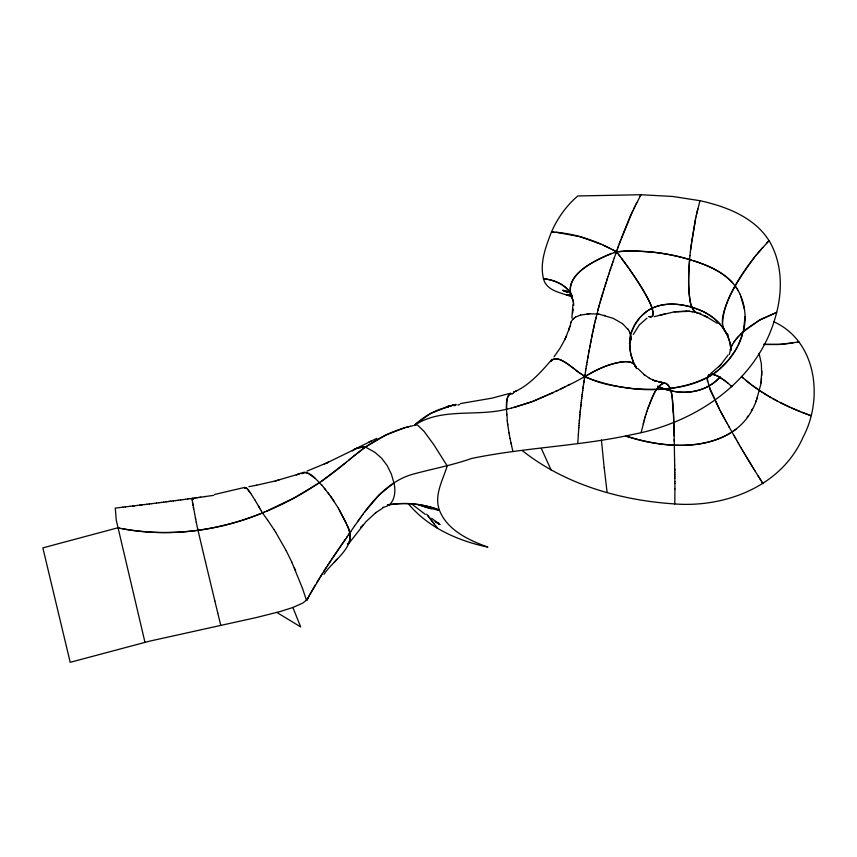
<?xml version="1.0" encoding="UTF-8"?>
<svg xmlns="http://www.w3.org/2000/svg" width="857" height="857" viewBox="0 0 857 857"><rect width="100%" height="100%" fill="white"/><g stroke="black" fill="none" stroke-linecap="round" stroke-linejoin="round"><path stroke-width="1.29" d="M674.92 488.983L674.791 503.948C725.622 507.762 781.734 486.24 803.148 437.016C823.577 398.644 816.753 340.861 773.389 321.568M507.226 420.948C507.601 414.542 502.77 393.384 512.925 393.545M408.039 503.348C427.761 527.451 457.959 540.906 487.901 547.109C468.8 540.221 447.215 530.269 439.373 510.076C433.888 494.821 442.973 480.113 447.193 465.865L433.824 444.708L424.215 431.553L417.905 425.351L415.452 424.579L414.242 425.5C441.259 407.257 476.267 416.93 506.476 409.239C506.98 404.525 505.684 392.324 512.957 393.588M631.298 338.943L631.277 337.358M571.876 318.076L572.937 304.428M756.72 399.233L760.727 384.579L761.862 371.135M761.766 375.634L761.348 363.625L759.056 353.32M577.779 443.465L578.346 434.435M578.346 434.467L578.829 427.739M729.328 354.37L731.192 346.881M572.904 310.041L572.979 308.97L572.68 312.934M578.818 427.825L579 425.533M689.971 255.654C688.674 270.201 687.785 284.942 689.874 299.457C690.528 305.371 693.281 314.144 700.758 313.469M578.989 425.64L579.182 423.337M572.937 299.961C561.164 276.907 592.026 261.589 609.295 254.368C622.889 248.905 638.144 251.412 652.434 252.129C665.021 253.458 677.48 255.954 689.606 259.564C688.599 272.976 687.914 286.559 689.939 299.896C690.667 305.649 693.345 313.908 700.523 313.48M579.171 423.465L579.546 418.977M579.353 421.301L579.75 416.823M579.728 417.016L579.943 414.681M579.921 414.906L580.36 410.46M580.125 412.806L580.575 408.371M689.96 255.718L690.367 251.744M631.298 338.933L629.37 343.732M580.543 408.65L581.014 404.258M761.38 380.122L761.541 378.633M580.757 406.604L581.25 402.222M690.356 251.851L691.31 243.924M581.217 402.544L581.485 400.208M690.571 249.912L695.445 219.349M581.442 400.54L581.721 398.205M581.689 398.537L581.967 396.223M581.924 396.555L582.224 394.241M582.182 394.574L582.481 392.281M582.439 392.602L582.739 390.331M630.431 335.119L629.809 343.603L630.463 352.023M582.696 390.642L583.274 386.453M582.964 388.671L583.542 384.525M691.545 242.167L695.82 217.549M583.51 384.75L584.11 380.679M583.799 382.779L585.663 370.642M760.973 383.1L761.198 381.611M584.399 378.762L584.999 374.83M585.652 370.738L586.006 368.542M585.984 368.681L586.713 364.311M586.327 366.603L587.077 362.179M551.051 361.461C557.029 351.948 574.972 370.62 581.11 373.898C596.268 383.99 615.583 386.389 633.43 388.65C663.414 390.631 697.523 389.11 721.005 367.857M587.024 362.436L587.441 360.047M587.388 360.358L588.191 355.794M587.752 358.269L588.577 353.684M588.502 354.102L589.348 349.485M588.877 352.023L590.13 345.35M309.431 595.219L307.513 599.354L302.66 603.124L293.03 607.42L280.346 611.491L256.425 617.522L149.718 641.122L70.199 662.311L42.85 547.88L117.613 527.848C165.337 537.446 215.568 532.058 260.528 513.622M589.648 347.899L590.912 341.3M570.623 323.314L570.387 325.896M590.419 343.828L591.309 339.318M591.212 339.822L592.487 333.502M591.609 337.84L592.883 331.605M592.798 332.013L594.458 324.257M593.205 330.106L594.854 322.468M695.798 217.667L696.205 215.771M743.651 330.288C746.222 319.136 745.311 307.202 741.059 296.586M551.072 361.193C557.725 352.473 574.736 370.449 581.175 373.952M594.812 322.661L599.289 305.028M696.184 215.878L699.965 200.688C726.715 206.601 755.649 217.646 770.154 242.488C782.752 265.177 782.591 292.976 775.328 317.358C757.309 381.408 696.045 422.469 633.152 434.381C579.91 446.208 524.902 447.375 471.607 458.463C452.196 465.319 431.939 468.961 412.142 474.403C391.263 480.563 375.548 496.803 363.154 513.986M595.219 320.85L596.033 317.272M696.57 214.1L697.802 208.894M641.132 432.474L645.46 415.945M737.963 337.005L743.287 331.766L745.076 316.801M643.2 423.958L643.639 422.319M597.779 310.395L599.814 303.228M644.089 420.691L644.539 419.084M599.739 303.464L603.114 292.108M600.254 301.696L604.292 288.273M644.967 417.595L645.932 414.413M570.623 323.335L570.869 322.5M569.744 326.731L568.705 330.17L569.98 325.971M603.553 290.684L604.903 286.334M604.742 286.838L606.145 282.392M645.899 414.52L646.414 412.903M605.353 284.878L607.431 278.386M742.441 334.819C738.327 348.038 730.153 359.844 719.784 368.938M606.627 280.882L608.084 276.372M646.371 413.02L646.896 411.414M607.934 276.811L608.749 274.336M608.609 274.743L609.413 272.29M730.153 349.635L730.796 347.813M609.295 272.665L610.784 268.187M609.98 270.587L612.177 264.074M646.853 411.542L647.378 409.957M611.384 266.388L612.873 262.017M612.809 262.188L613.58 259.96M647.335 410.085L648.867 405.747M613.537 260.089L614.287 257.903M614.255 258L617.147 249.762M568.919 329.463L564.87 339.64L566.595 335.794M615.722 253.801L616.44 251.765C596.472 240.763 574.372 233.125 551.49 231.926C545.47 247.405 538.635 265.295 544.463 281.749C549.691 291.916 562.342 292.773 571.78 296.876M647.828 408.66C651.813 399.651 654.33 387.289 663.993 382.715C675.187 386.807 671.331 404.311 673.441 413.856M617.126 249.837L618.572 245.777M617.811 247.898L620.747 239.842M619.215 244.009L632.852 210.543M757.245 397.798C740.234 453.16 670.26 451.393 625.76 435.977M621.357 238.182L630.42 215.825L640.918 194.732L672.756 196.467L699.965 200.688M630.945 333.062L634.866 324.782L639.515 318.129M649.327 404.547L652.948 396.009M755.574 402.147L756.153 400.701M570.869 322.511L571.201 321.707M348.563 543.627C353.877 531.897 343.046 518.581 338.29 507.987M731.182 346.924L733.56 342.575M633.591 208.979L635.198 205.68M738.241 345.242L743.287 331.745L742.494 332.473M633.323 334.423L639.343 324.857L646.992 318.151M565.127 339.061L560.092 348.199L554.04 356.78M636.033 204.009L636.837 202.423M653.516 394.841L654.577 392.817M731.589 346.035L732.51 344.31M323.989 574.351C333.716 559.15 359.672 545.459 346.689 524.741M571.191 321.718L572.647 319.49M302.51 588.438L306.517 600.436L322.436 573.462M306.517 600.436L307.727 598.197M640.093 196.242L640.918 194.732L577.843 195.953C566.37 205.648 557.511 218.224 551.49 231.926L553.815 232.086M737.491 346.689L735.884 349.549M756.785 254.368C745.665 267.995 736.013 282.885 728.664 298.879C724.24 309.559 717.77 324.449 727.314 334.219M754.524 257.164C740.223 277.015 723.629 298.622 722.494 323.978M751.439 410.567L752.2 409.196M310.159 593.794L315.43 584.774M728.129 354.969L720.662 364.878L710.999 373.277M655.08 391.906L655.616 390.974M316.726 582.61L326.742 566.798M735.038 350.963L729.232 359.137L722.269 366.678M656.151 390.085C675.198 364.257 673.184 419.084 673.945 427.525M301.964 473.707C309.313 469.197 316.994 480.981 322.05 485.351M323.582 571.673L331.048 560.296M327.77 565.234L338.943 548.684M331.98 558.903L337.562 550.697M733.549 342.618L737.277 337.744M349.645 542.427L366.1 521.559L376.019 512.475L375.377 512.947L383.036 507.88M338.054 549.969L340.304 546.691M348.349 535.047L350.759 531.533M339.415 547.987L341.664 544.72M346.967 537.05L354.466 526.166M340.754 546.038L347.149 536.793M342.082 544.12L345.917 538.571M354.444 526.198L360.69 517.349M747.154 417.263L748.075 415.945M358.172 520.874L361.965 515.603M734.117 341.782L735.306 340.154M361.9 515.689L363.239 513.868M349.527 542.674L347.364 543.991M364.418 512.293L379.308 494.789L393.909 482.866L391.381 474.157L387.203 465.64L381.579 458.163L374.884 452.303L365.489 447.075L358.237 447.622L327.149 462.748L306.977 471.125M755.585 255.836L769.04 240.603L766.458 243.324M735.938 339.351L738.691 336.201M757.899 253.019L762.698 247.448M551.962 359.308C541.303 371.938 528.148 386.325 513.782 392.045M334.284 562.278L336.94 559.225M361.483 526.659L360.636 527.612L363.325 524.559M640.029 317.561C653.655 301.043 678.208 301.889 696.58 308.863M640.897 316.554C631.448 326.131 627.656 340.004 630.634 353.095M302.253 473.289L304.653 472.196L307.577 473.075M250.758 493.514C249.419 492.293 246.366 485.608 244.652 488.244C246.013 485.565 248.916 491.447 250.062 492.496M720.094 376.909C704.85 394.413 677.833 396.02 657.833 386.357M719.998 377.016C709.103 389.432 691.578 394.177 675.573 391.638M572.647 319.511L575.593 317.047M719.58 366.014L721.498 364.021M718.787 366.807L720.662 364.878M641.572 315.879L647.838 310.588M740.159 334.723L741.701 333.202M414.242 425.5C423.669 416.534 435.324 409.603 448.157 407.032M352.345 450.868L355.473 448.65M573.279 318.847L573.986 318.215M743.287 331.766L759.023 320.389L776.656 312.409L761.166 319.211L748.365 327.524M416.148 423.744L430.728 413.428L445.351 407.664M744.101 331.048L744.926 330.331M745.761 329.624L747.486 328.22M345.789 462.651L351.563 457.906M346.271 462.255L321.504 481.313M348.938 460.048L350.256 458.966M343.539 464.505L344.91 463.369M351.145 458.238L355.409 454.778M343.036 464.912C282.574 514.918 200.966 543.381 122.53 528.748M352.463 457.156L356.683 453.76M718.455 370.074L712.767 374.359L708.675 374.873L707.186 378.944L710.421 390.556L720.126 410.535M736.099 429.186C704.743 452.078 661.583 447.054 626.596 436.256M356.383 453.996L362.972 448.907M357.68 452.967L364.225 447.986M364.182 448.018C377.991 438.002 393.609 430.289 410.246 426.336M319.672 482.577L294.497 497.767L266.259 511.275M353.812 449.657L376.812 438.356M567.645 385.521C582.985 378.698 596.601 368.049 613.066 363.807C620.489 361.858 633.998 358.365 636.612 368.681M582.899 375.355L584.688 376.855C594.758 370.363 605.856 365.275 617.586 362.693C623.746 361.461 633.452 359.951 636.28 367.342M711.267 375.345C672.756 396.223 624.453 392.12 584.688 376.855M648.663 310.073C662.707 301.546 680.49 303.303 695.423 308.445M575.593 317.069L580.703 315.001M569.98 384.343L560.446 389.132M565.117 386.796L555.647 391.467M368.789 442.116L370.995 441.044M557.821 390.406L533.504 401.162L511.49 408.136M553.236 392.613L531.351 401.976L513.986 407.514M355.462 448.672L363.357 446.99M513.482 392.185L516.707 390.749M324.171 464.076L328.488 462.159L327.149 462.748M261.364 511.051L262.381 512.872L264.395 512.058M611.769 253.415C594.329 260.914 560.135 275.804 573.001 300.186M300.432 473.396L296.318 474.821L303.539 472.336M614.115 252.558L616.44 251.765L620.232 256.575M510.536 393.202L491.982 398.151L460.37 403.572M297.272 474.489L275.236 480.97L279.136 479.92M404.579 427.825L386.089 434.938L365.489 447.075L364.418 447.011M445.522 407.204L456.106 404.44L447.558 406.582L453.889 404.965M447.89 406.518L449.893 405.95L447.558 406.582M405.907 427.45L408.789 426.69M654.105 316.672L674.255 311.841L689.649 311.337L686.307 311.07M659.804 315.226L665.386 313.758M275.633 480.873L256.382 485.266M580.692 315.022L589.723 313.791M214.636 494.457L244.973 487.354M347.546 543.981L348.081 543.852M511.425 408.146L506.476 409.239M410.192 426.347L412.935 425.747M454.06 405.747L455.763 405.372M446.668 407.354L448.007 407.075M797.492 342.211L799.013 341.911L781.402 344.343L763.673 344.439M256.682 485.201L248.916 486.658M570.591 294.262L566.691 295.012L571.041 294.197M457.809 404.965L459.631 404.622M382.683 507.312C394.413 506.251 396.384 492.1 393.909 482.866M387.343 505.073C404.708 501.913 422.919 503.712 439.373 510.076L429.389 508.287L417.927 504.473M387.707 505.009C404.386 502.031 421.826 503.648 437.734 509.454M792.993 343.004L778.488 344.525L763.533 344.428M674.255 311.841L686.586 311.08M204.727 496.621L213.918 495.325M200.024 497.285L205.659 496.492M198.492 497.499L200.731 497.189M196.981 497.713L199.092 497.414M195.503 497.917L197.464 497.649M194.036 498.121L195.835 497.874M194.218 498.099L190.168 498.656M187.737 498.988L190.211 498.645M185.316 499.32L187.822 498.978M182.895 499.642L185.433 499.299M180.473 499.963L183.034 499.62M178.063 500.284L180.623 499.942M175.653 500.606L178.224 500.263M173.253 500.917L175.814 500.584M173.403 500.895L168.454 501.538M170.982 501.216L166.054 501.848M163.666 502.159L166.151 501.838M161.266 502.459L163.73 502.148M158.888 502.77L161.309 502.459M156.467 503.07L158.877 502.77M151.625 503.68L156.488 503.07M149.214 503.98L151.7 503.67M146.793 504.28L149.311 503.97M144.383 504.58L146.922 504.259M139.745 505.148L144.533 504.559M137.152 505.459L141.973 504.869M137.345 505.437L129.964 506.337M132.556 506.026L134.956 505.726M125.186 506.905L130.157 506.316M122.808 507.194L125.347 506.894M122.937 507.183L115.277 508.126L116.263 520.167L144.962 642.279M586.981 313.994L588.331 313.887M618.818 251.583C643.232 249.794 667.924 252.911 691.299 260.078M589.712 313.812L598.229 314.048M674.791 503.948C620.629 500.392 565.234 484.666 522.159 450.536M556.064 232.29L579.943 236.628L601.389 244.341M439.373 510.076L435.335 509.519M562.503 290.362L568.994 291.905M543.252 278.675C554.94 279.96 567.484 285.102 572.347 296.629M661.915 382.479L658.819 382.04L662.45 382.565L652.895 380.112L656.291 381.397L649.295 378.248M689.317 311.305L692.295 311.744M731.171 386.068L731.942 386.775C727.614 382.383 705.804 364.086 707.496 381.622M544.388 278.836C555.829 280.207 567.73 285.649 572.497 296.801M674.352 391.456L665.964 389.496L657.523 386.207M117.613 527.848L120.098 528.319M712.767 374.359L718.123 376.341L724.036 380.133M598.218 314.058L599.611 314.337M599.611 314.348L613.119 318.301L622.461 323.614M691.91 311.659L695.252 312.398M431.35 508.747L419.78 505.212M566.156 291.38L564.892 291.08L567.709 291.83M603.757 315.312L605.138 315.665M689.606 259.564C705.032 264.256 720.898 270.351 732.189 282.328M692.938 260.582C707.678 265.327 722.805 271.615 733.238 283.517M564.099 290.684L567.698 292.301L562.813 290.266L566.52 291.68M696.516 308.831C714.502 314.83 730.475 330.727 730.871 350.534C730.485 331.188 715.177 315.43 697.652 309.27M802.141 412.399L811.011 415.677C785.901 406.689 761.402 394.456 741.476 376.491M699.826 313.908L707.518 317.208L706.05 316.501L717.33 323.368M800.395 411.703L791.793 408.071M790.111 407.311L780.266 402.554M603.189 245.156L610.773 248.819M707.518 317.208L703.608 315.365L705 316.029M649.038 316.608C657.415 318.386 650.442 303.71 648.653 300.143C640.95 285.381 631.438 271.648 621.539 258.289M612.659 249.773L616.44 251.765L617.736 253.383M276.682 612.348L300.668 626.906L292.826 607.356M565.277 291.155L567.484 292.323L566.306 291.626M777.095 400.915L772.468 398.376M648.792 316.479C655.959 319.618 652.145 307.395 650.592 304.353C645.042 291.926 637.244 280.678 629.638 269.452M769.447 396.662L770.946 397.53M308.424 473.503L315.301 478.517M767.968 395.795L763.63 393.127M650.077 378.655L643.982 374.509L644.753 375.12L637.704 368.403M762.216 392.249L752.928 385.896M435.142 521.292L440.048 524.634L436.395 522.074M438.677 523.67L435.699 521.656L439.309 524.098M425.308 514.382L412.892 504.891M751.675 385.007L745.772 380.294M437.188 522.62L431.703 518.303M724.701 380.637L726.061 381.686M622.471 323.592L628.963 330.513L631.277 337.379M726.757 382.254L728.182 383.433M728.3 335.108L724.829 331.209L722.815 326.206M743.565 378.419L741.487 376.448M322.028 485.319L330.481 496.149L338.311 508.03M733.271 283.549L737.695 289.795M426.657 514.168L434.253 523.884M427.932 515.732L437.177 527.923L435.645 525.802M324.46 488.276L325.671 489.797M619.054 255.054L628.652 268.059M627.699 328.724L628.363 329.613M328.092 492.925L329.292 494.521M262.381 512.872L267.491 519.867M330.481 496.149L333.962 501.152M735.199 286.002L736.924 288.563M267.47 519.845L274.069 529.68M250.726 493.461L251.497 494.607M251.476 494.564L254.754 499.738M761.991 482.062L763.03 483.68L754.867 470.75M759.945 478.838L760.962 480.456M757.909 475.614L758.927 477.231M274.058 529.658L275.675 532.218M753.86 469.122L754.888 470.782M752.864 467.504L753.892 469.175M275.654 532.197L286.27 550.826M752.907 467.568L746.961 457.777M751.921 465.962L745.997 456.16M254.743 499.717L259.403 507.601M193.125 499.031L192.397 498.367L192.343 500.627M745.033 454.542L746.083 456.31M744.08 452.935L745.129 454.703M743.126 451.318L744.176 453.096M742.183 449.711L743.223 451.489M741.241 448.104L742.28 449.882M740.298 446.508L741.337 448.286M739.366 444.901L740.394 446.679M738.434 443.305L739.462 445.072M737.513 441.709L738.53 443.465M258.407 505.866L260.389 509.315M736.677 440.252L734.781 436.952M736.602 440.123L737.598 441.858M735.756 438.645L733.871 435.367M737.727 289.859L738.445 291.112M733.913 435.431L727.614 424.269M339.34 509.776L346.11 523.338M260.357 509.272L261.374 511.072M728.493 425.865L729.393 427.45M726.725 422.683L727.657 424.354M725.847 421.108L726.79 422.801M724.979 419.534L725.933 421.248M724.122 417.959L725.076 419.694M724.229 418.152L720.758 411.735M723.394 416.62L719.944 410.192M193.328 499.406L192.482 498.303L192.268 499.556M738.477 291.176L739.816 293.78M634.737 365.446L635.948 367.621L634.662 365.232M719.334 409.035L708.396 385.093M286.259 550.805L291.787 562.085M541.378 448.586L551.201 470.182M739.848 293.855L740.437 295.129M291.766 562.042L302.521 588.47M634.094 364.096L631.052 355.044M634.191 364.321L631.33 356.212M294.358 567.795L295.611 570.698M740.48 295.215L744.487 309.409M629.938 332.28L630.302 333.159M214.796 600.746L217.753 612.98M217.732 612.894L220.72 625.203M512.957 451.575L511.575 445.661M214.818 600.853L205.541 562.192M203.463 553.44L205.551 562.235M203.473 553.504L197.635 528.726M511.254 444.194L511.586 445.704M510.933 442.748L511.265 444.258M197.646 528.737L196.264 522.288M630.806 353.877L631.073 355.248M510.943 442.801L510.044 438.441M196.274 522.32L192.493 501.956M195.342 517.799L195.632 519.267M510.054 438.495L509.487 435.624M630.591 352.72L630.838 354.166M509.497 435.667L508.983 432.849M573.226 301.203L573.569 303.249M573.162 301.011L573.762 305.349M193.371 507.569L193.575 508.694M508.983 432.871L507.226 420.905M192.857 504.494L193.018 505.469M192.589 502.738L192.718 503.584M607.11 492.336L604.196 467.793M507.537 423.465L507.708 424.772M192.493 501.988L192.289 500.017M604.196 467.804L601.41 440.037M506.616 413.695L506.68 414.863M673.473 414.67L673.827 423.744M673.859 424.697L673.988 429.432M673.966 428.371L674.031 431.35M674.009 430.214L674.084 433.288M674.095 433.91L674.127 435.763M674.052 432.057L674.234 441.109M674.588 459.877L674.202 439.47M674.588 459.652L674.684 465.33M674.684 465.105L674.791 472.571M674.738 468.758L674.77 470.579M674.791 472.4L674.823 474.382M674.834 476.053L674.855 478.013M674.813 474.232L674.845 476.192M674.855 477.885L674.888 481.655M674.888 481.559L674.898 483.477M674.898 483.402L674.92 488.951"/></g></svg>
